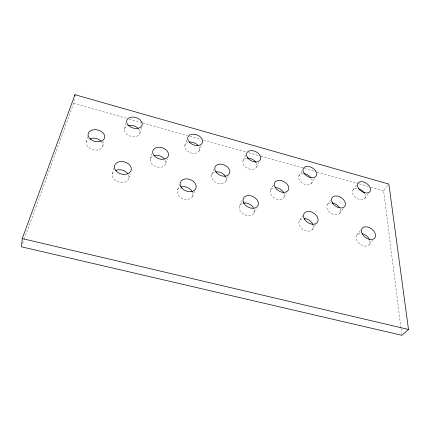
<?xml version="1.0" encoding="UTF-8"?>
<svg xmlns="http://www.w3.org/2000/svg" width="430" height="430" viewBox="0 0 430 430"><rect width="100%" height="100%" fill="white"/><g stroke="black" fill="none" stroke-linecap="round" stroke-linejoin="round"><path stroke-width="0.32" stroke-dasharray="2.15 1.61" d="M24.241 239.268L73.6 103.377L74.282 99.034M86.581 141.916L87.58 136.686M102.743 146.291L103.888 141.131M112.488 173.913L113.918 168.221M124.582 128.876L125.877 123.759M139.868 133.133L141.465 127.447M128.914 178.23L130.156 173.86M150.253 159.159L152.198 152.951M165.77 163.362L167.249 159.068M22.645 243.67L24.015 239.897M184.835 145.646L187.077 139.556M177.703 189.42L179.547 184.62M199.09 151.043L201.235 145.63M192.425 196.553L194.656 191.232M211.834 174.327L213.898 169.603M225.906 181.159L228.099 176.499M243.154 160.476L245.675 155.251M256.629 167.033L258.989 162.449M239.607 205.723L242.267 200.6M254.001 212.7L256.183 208.776M270.465 190.232L273.63 184.615M284.235 196.924L286.557 193.049M298.829 175.994L302.161 170.463M311.379 183.535L314.502 178.617M299.769 220.112L302.613 215.785M327.493 204.357L330.455 200.079M312.438 229.491L315.776 224.702M353.019 189.85L356.454 185.099M339.743 213.291L343.204 208.545M364.877 198.375L368.435 193.683M400.948 327.983L383.63 190.775L388.07 185.11M356.755 235.145L360.861 230.012M369.402 244.407L372.81 240.359M73.6 103.377L126.56 118.309M129.145 119.035L142.061 122.679M142.712 122.862L187.276 135.423M189.861 136.154L200.842 139.25M203.422 139.976L246.057 151.994M248.637 152.72L260.263 155.999M260.908 156.181L316.458 171.839M317.103 172.022L358.443 183.674M359.088 183.857L368.128 186.405M370.714 187.136L383.63 190.775M401.029 328.649L401.701 333.981M256.162 162.803A7.498 5.117 26.6 0 1 253.109 169.382A7.498 5.117 26.6 0 1 243.557 164.733A7.498 5.117 26.6 0 1 246.686 158.192M283.875 192.941A7.675 5.348 29.8 0 1 280.435 199.568A7.675 5.348 29.8 0 1 270.948 194.596A7.675 5.348 29.8 0 1 273.915 187.722M254.178 209.56A8.003 5.832 28.2 0 1 249.206 215.629A8.003 5.832 28.2 0 1 239.924 210.372A8.003 5.832 28.2 0 1 242.826 203.137M311.54 178.676A7.375 4.918 30.9 0 1 308.202 184.905A7.375 4.918 30.9 0 1 299.108 179.45A7.375 4.918 30.9 0 1 303.048 173.58M340.162 209.141A7.584 5.106 34.1 0 1 335.884 214.85A7.584 5.106 34.1 0 1 327.139 208.867A7.584 5.106 34.1 0 1 330.982 202.858M138.551 128.812A7.933 5.429 16.6 0 1 136.67 136.272A7.933 5.429 16.6 0 1 125.84 133.246A7.933 5.429 16.6 0 1 127.807 125.807M101.566 141.712A8.38 5.864 13.3 0 1 99.722 149.436A8.38 5.864 13.3 0 1 88.569 147.474A8.38 5.864 13.3 0 1 88.558 139.422M128.554 174.94A8.492 6.224 15.2 0 1 124.791 182.132A8.492 6.224 15.2 0 1 114.203 179.337A8.492 6.224 15.2 0 1 114.391 171.204M165.281 160.272A8.057 5.735 18.8 0 1 161.513 167.13A8.057 5.735 18.8 0 1 151.301 163.309A8.057 5.735 18.8 0 1 153.381 155.816M198.945 146.829A7.675 5.294 21.7 0 1 195.72 153.247A7.675 5.294 21.7 0 1 186.002 149.559A7.675 5.294 21.7 0 1 187.614 142.529M225.857 177.181A7.826 5.563 24.6 0 1 221.643 183.755A7.826 5.563 24.6 0 1 211.979 178.686A7.826 5.563 24.6 0 1 215.715 171.86M192.565 192.307A8.197 6.058 21.8 0 1 188.378 199.267A8.197 6.058 21.8 0 1 178.256 195.145A8.197 6.058 21.8 0 1 180.191 187.27M313.051 225.062A7.896 5.568 33.5 0 1 308.659 231.2A7.896 5.568 33.5 0 1 299.522 225.664A7.896 5.568 33.5 0 1 302.403 218.612M369.821 240.515A7.837 5.289 37.4 0 1 365.032 246.137A7.837 5.289 37.4 0 1 356.384 239.424A7.837 5.289 37.4 0 1 360.748 233.463M364.656 193.495A7.305 4.698 34.4 0 1 361.818 199.794A7.305 4.698 34.4 0 1 352.847 194.086A7.305 4.698 34.4 0 1 356.787 188.49"/><path stroke-width="0.64" d="M22.274 238.602L21.5 246.82L401.873 335.309L408.5 329.466L388.876 184.078L74.97 94.691L22.274 238.602L408.5 329.466M74.777 95.933L74.97 94.691M247.245 158.132A7.498 5.117 26.6 0 1 255.855 162.325M275.651 187.63A7.675 5.348 29.8 0 1 283.596 192.425M304.182 173.661A7.375 4.918 30.9 0 1 310.933 177.708M332.121 202.922A7.584 5.106 34.1 0 1 339.394 207.588M128.376 125.635A7.933 5.429 16.6 0 1 138.143 128.366M90.209 138.621A8.38 5.864 13.3 0 1 101.147 141.244M116.025 170.312A8.492 6.224 15.2 0 1 127.565 173.36M153.951 155.622A8.057 5.735 18.8 0 1 164.287 158.783M189.27 142.12A7.675 5.294 21.7 0 1 197.95 145.415M215.715 171.86A7.826 5.563 24.6 0 1 225.605 176.666M180.756 187.05A8.197 6.058 21.8 0 1 192.317 191.764M243.401 203.003A8.003 5.832 28.2 0 1 253.517 207.905M304.139 218.478A7.896 5.568 33.5 0 1 312.852 224.508M362.522 233.737A7.837 5.289 37.4 0 1 369.639 239.967M358.459 188.786A7.305 4.698 34.4 0 1 364.35 193.011M247.266 157.262A7.6 5.117 26.6 0 0 259.677 160.675A7.6 5.117 26.6 0 0 253.888 150.941A7.6 5.117 26.6 0 0 247.266 157.262M303.951 173.145A7.477 4.913 30.8 0 0 315.889 176.429A7.477 4.913 30.8 0 0 309.664 166.727A7.477 4.913 30.8 0 0 303.951 173.145M275.232 187.555A7.783 5.348 29.8 0 0 287.804 190.909A7.783 5.348 29.8 0 0 281.602 180.648A7.783 5.348 29.8 0 0 275.232 187.555M243.934 203.256A8.122 5.843 28.2 0 0 257.21 206.685A8.122 5.843 28.2 0 0 251.05 195.806A8.122 5.843 28.2 0 0 243.934 203.256M332.659 203.207A7.692 5.106 33.9 0 0 344.747 206.438A7.692 5.106 33.9 0 0 338.098 196.22A7.692 5.106 33.9 0 0 332.659 203.207M128.027 125.012A8.052 5.434 16.9 0 0 141.583 126.21A8.052 5.434 16.9 0 0 133.644 117.127A8.052 5.434 16.9 0 0 128.027 125.012M358.518 188.437A7.401 4.692 34.3 0 0 370.01 191.597A7.401 4.692 34.3 0 0 363.393 181.933A7.401 4.692 34.3 0 0 358.518 188.437M361.84 233.006A7.95 5.289 37.2 0 0 373.95 238.817A7.95 5.289 37.2 0 0 369.687 227.744A7.95 5.289 37.2 0 0 361.84 233.006M304.526 219.278A8.009 5.579 33.4 0 0 317.265 222.573A8.009 5.579 33.4 0 0 310.605 211.743A8.009 5.579 33.4 0 0 304.526 219.278M216.575 172.769A7.939 5.568 24.7 0 0 229.464 173.586A7.939 5.568 24.7 0 0 220.88 164.131A7.939 5.568 24.7 0 0 216.575 172.769M181.879 188.141A8.32 6.074 22 0 0 195.645 188.867A8.32 6.074 22 0 0 186.916 178.869A8.32 6.074 22 0 0 181.879 188.141M189.377 142.185A7.783 5.294 21.8 0 0 202.186 143.222A7.783 5.294 21.8 0 0 193.989 134.198A7.783 5.294 21.8 0 0 189.377 142.185M154.3 155.816A8.175 5.746 19 0 0 167.963 156.789A8.175 5.746 19 0 0 159.648 147.264A8.175 5.746 19 0 0 154.3 155.816M115.933 170.726A8.621 6.246 15.5 0 0 130.559 171.613A8.621 6.246 15.5 0 0 122.131 161.535A8.621 6.246 15.5 0 0 115.933 170.726M90.837 139.497A8.503 5.88 13.6 0 0 104.603 137.901A8.503 5.88 13.6 0 0 93.729 129.726A8.503 5.88 13.6 0 0 90.837 139.497"/></g></svg>
